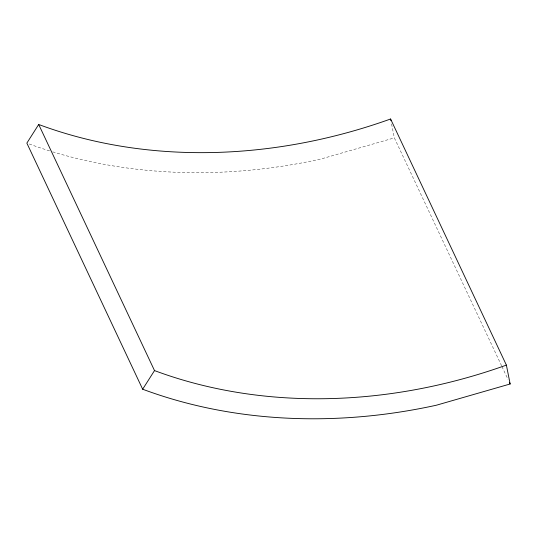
<?xml version="1.0" encoding="UTF-8"?>
<svg xmlns="http://www.w3.org/2000/svg" width="537" height="537" viewBox="0 0 537 537"><rect width="100%" height="100%" fill="white"/><g stroke="black" fill="none" stroke-linecap="round" stroke-linejoin="round"><path stroke-width="0.4" stroke-dasharray="2.69 2.01" d="M501.598 365.804L394.339 137.875L320.596 159.113A504.263 405.878 -25.2 0 1 52.774 151.87M501.954 366.563L508.009 379.437M391.567 123.926L394.339 137.875M49.579 150.884A504.263 405.878 -25.2 0 1 28.394 143.688"/><path stroke-width="0.81" d="M38.698 124.477L26.85 143.111L142.661 389.218A504.263 405.878 -25.2 0 0 436.406 405.213L510.15 383.982L506.391 365.106L390.587 118.999A480.528 386.774 -25.2 0 1 38.698 124.477L154.508 370.584L142.661 389.218M509.438 382.465L510.15 383.982M390.587 118.999L390.909 120.644M506.391 365.106A480.528 386.774 -25.2 0 1 154.508 370.584"/></g></svg>
